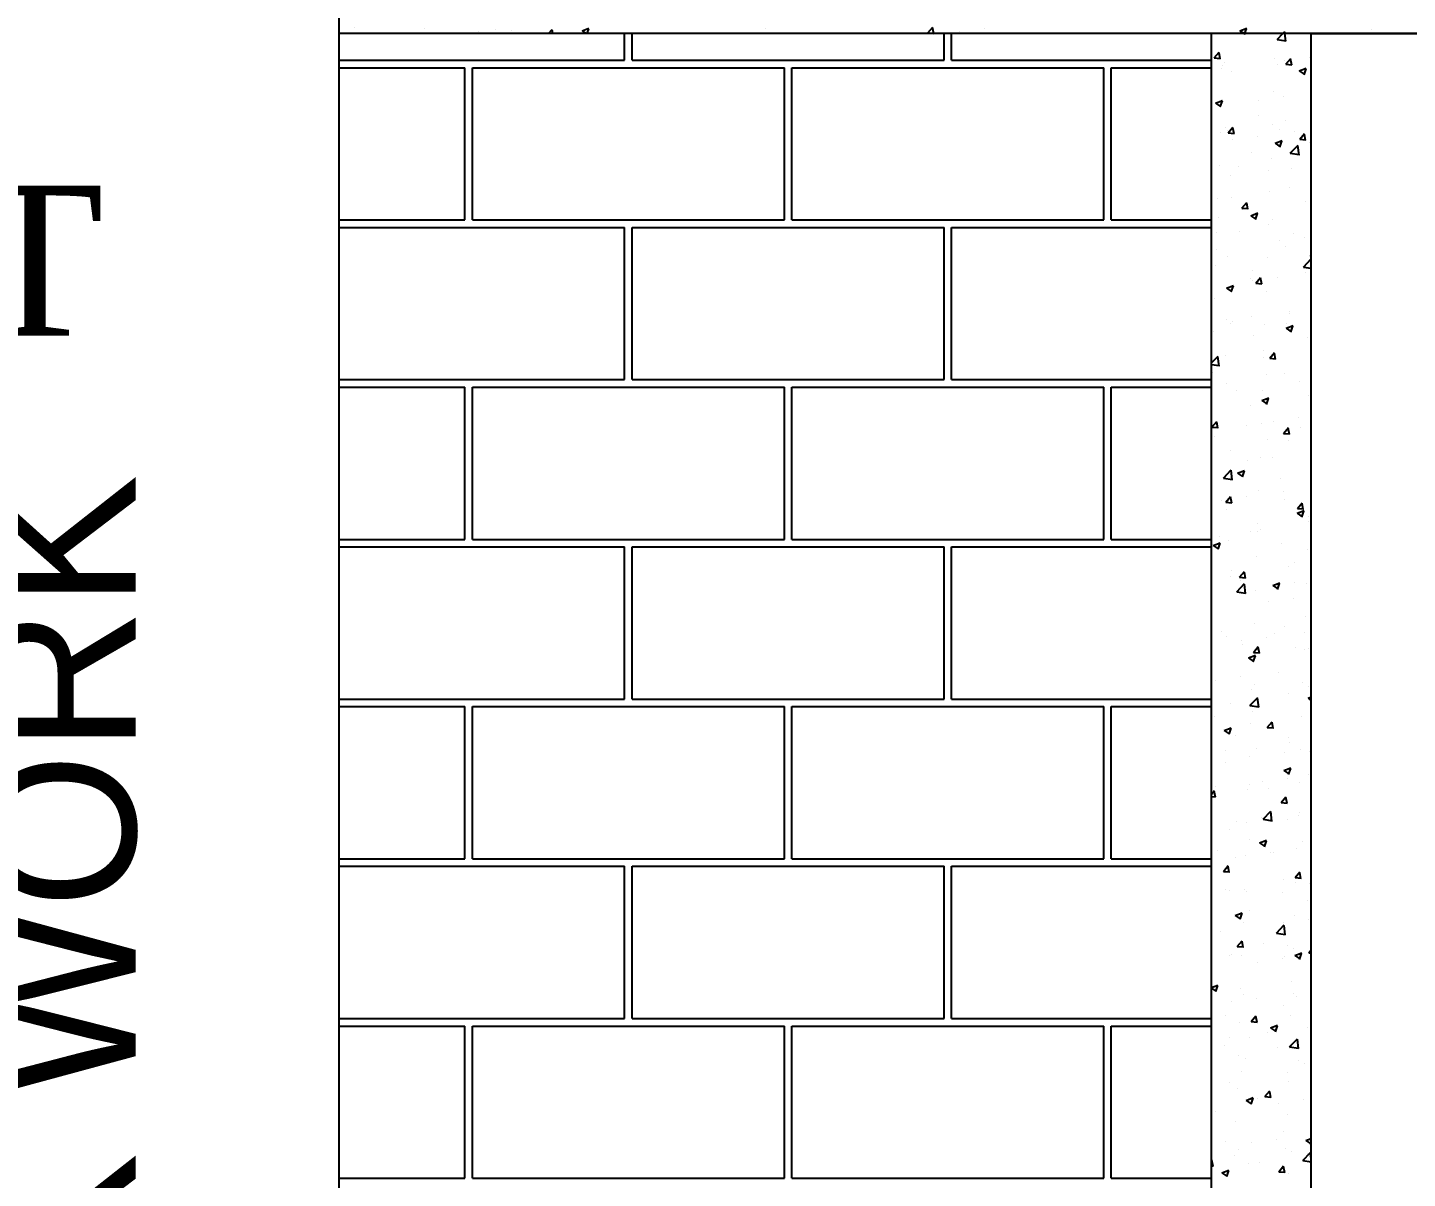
# Model space of a CAD drawing. Header units: metres. Extents: x 2267204 to 2267561, y 3771 to 3959.
# Drawn here: x 2267520.541 to 2267522.144, y 3935.116 to 3936.453 of the extents above; entities that cross this region are included whole.
import ezdxf

# ---------------------------------------------------------------- set-up
doc = ezdxf.new("R2010")
doc.units = ezdxf.units.M
doc.header["$LTSCALE"] = 3.5
doc.header["$MEASUREMENT"] = 0
doc.layers.get('0').update_dxf_attribs({"linetype": 'CONTINUOUS'})
doc.styles.add('Romantic', font='GOTHIC.TTF')
doc.styles.add('Times', font='times.ttf')

# ---------------------------------------------------------------- blocks, each defined once
blk = doc.blocks.new('A$C267C1C9C')
for p, q in [((4834.478, 2253.551), (4834.478, 2408.139)), ((4835.191, 2379.811), (4835.191, 2379.811)), ((4837.624, 2379.594), (4837.624, 2379.594)), ((4838.402, 2379.757), (4838.402, 2379.757)), ((4840.839, 2379.654), (4840.839, 2379.654)), ((4841.611, 2379.723), (4841.611, 2379.723)), ((4842.383, 2379.703), (4842.383, 2379.703)), ((4844.048, 2379.538), (4844.23, 2379.729)), ((4844.246, 2379.538), (4844.226, 2379.711)), ((4845.588, 2379.662), (4845.907, 2379.785)), ((4845.588, 2379.662), (4845.772, 2379.538)), ((4845.828, 2379.538), (4845.904, 2379.763)), ((4854.001, 2379.753), (4854.001, 2379.753)), ((4861.409, 2379.574), (4861.629, 2379.837)), ((4861.409, 2379.574), (4861.682, 2379.55)), ((4861.677, 2379.538), (4861.626, 2379.814)), ((4862.86, 2379.631), (4862.86, 2379.631)), ((4864.004, 2379.781), (4864.004, 2379.781)), ((4874.958, 2379.582), (4874.958, 2379.582)), ((4875.674, 2379.672), (4875.994, 2379.795)), ((4875.674, 2379.672), (4875.873, 2379.538)), ((4875.912, 2379.538), (4875.99, 2379.773)), ((4876.045, 2379.723), (4876.045, 2379.723)), ((4877.639, 2379.538), (4877.739, 2379.642)), ((4877.745, 2379.538), (4877.735, 2379.624)), ((4881.713, 2379.714), (4881.713, 2379.714)), ((4996.479, 2379.538), (4834.478, 2379.538)), ((4843.277, 2379.551), (4843.277, 2379.551)), ((4847.538, 2378.322), (4847.538, 2379.538)), ((4847.881, 2378.322), (4847.881, 2379.538)), ((4862.151, 2378.322), (4862.151, 2379.538)), ((4862.493, 2378.322), (4862.493, 2379.538)), ((4864.895, 2379.538), (4864.905, 2379.55)), ((4874.381, 2292.777), (4874.381, 2379.538)), ((4875.873, 2379.538), (4875.902, 2379.519)), ((4875.898, 2379.497), (4875.912, 2379.538)), ((4877.383, 2379.271), (4877.639, 2379.538)), ((4877.383, 2379.271), (4877.789, 2379.208)), ((4877.785, 2379.19), (4877.745, 2379.538)), ((4878.947, 2297.343), (4878.947, 2379.538)), ((4878.947, 2379.538), (4952.009, 2379.538)), ((4834.478, 2378.322), (4847.538, 2378.322)), ((4847.881, 2378.322), (4862.151, 2378.322)), ((4862.493, 2378.322), (4874.381, 2378.322)), ((4874.51, 2378.428), (4874.731, 2378.69)), ((4874.51, 2378.428), (4874.783, 2378.404)), ((4874.78, 2378.382), (4874.727, 2378.668)), ((4877.274, 2378.404), (4877.274, 2378.404)), ((4877.727, 2378.302), (4877.727, 2378.302)), ((4877.786, 2378.141), (4878.006, 2378.404)), ((4878.055, 2378.095), (4878.002, 2378.381)), ((4878.87, 2378.453), (4878.87, 2378.453)), ((4834.478, 2377.98), (4840.232, 2377.98)), ((4840.232, 2371.016), (4840.232, 2377.98)), ((4840.574, 2371.016), (4840.574, 2377.98)), ((4840.574, 2377.98), (4854.844, 2377.98)), ((4854.844, 2371.016), (4854.844, 2377.98)), ((4855.187, 2371.016), (4855.187, 2377.98)), ((4855.187, 2377.98), (4869.457, 2377.98)), ((4869.457, 2371.016), (4869.457, 2377.98)), ((4869.799, 2371.016), (4869.799, 2377.98)), ((4869.799, 2377.98), (4874.381, 2377.98)), ((4874.843, 2377.922), (4874.843, 2377.922)), ((4874.903, 2378.062), (4874.903, 2378.062)), ((4874.966, 2378.212), (4874.966, 2378.212)), ((4875.298, 2377.828), (4875.298, 2377.828)), ((4877.404, 2378.109), (4877.404, 2378.109)), ((4877.786, 2378.141), (4878.059, 2378.118)), ((4877.961, 2378.285), (4877.961, 2378.285)), ((4878.4, 2377.834), (4878.72, 2377.956)), ((4878.4, 2377.834), (4878.627, 2377.681)), ((4878.623, 2377.658), (4878.716, 2377.934)), ((4874.563, 2376.361), (4874.883, 2376.484)), ((4874.787, 2376.185), (4874.879, 2376.461)), ((4874.847, 2376.541), (4874.847, 2376.541)), ((4876.526, 2376.501), (4876.526, 2376.501)), ((4877.219, 2376.884), (4877.219, 2376.884)), ((4877.669, 2376.652), (4877.669, 2376.652)), ((4874.563, 2376.361), (4874.79, 2376.208)), ((4876.514, 2375.775), (4876.514, 2375.775)), ((4875.04, 2375.265), (4875.04, 2375.265)), ((4875.144, 2374.993), (4875.364, 2375.256)), ((4875.413, 2374.947), (4875.36, 2375.233)), ((4877.163, 2375.364), (4877.163, 2375.364)), ((4877.477, 2375.162), (4877.477, 2375.162)), ((4877.772, 2375.56), (4877.772, 2375.56)), ((4874.791, 2375.021), (4874.791, 2375.021)), ((4875.109, 2375.103), (4875.109, 2375.103)), ((4875.144, 2374.993), (4875.417, 2374.969)), ((4875.325, 2374.7), (4875.325, 2374.7)), ((4876.468, 2374.851), (4876.468, 2374.851)), ((4877.289, 2374.522), (4877.609, 2374.645)), ((4877.289, 2374.522), (4877.516, 2374.369)), ((4877.512, 2374.347), (4877.605, 2374.623)), ((4878.197, 2375.078), (4878.197, 2375.078)), ((4878.419, 2374.707), (4878.639, 2374.969)), ((4878.419, 2374.707), (4878.692, 2374.683)), ((4878.689, 2374.66), (4878.636, 2374.946)), ((4878.867, 2374.558), (4878.867, 2374.558)), ((4876.204, 2374.101), (4876.204, 2374.101)), ((4877.988, 2374.067), (4878.344, 2374.438)), ((4877.988, 2374.067), (4878.394, 2374.004)), ((4878.39, 2373.986), (4878.34, 2374.42)), ((4874.736, 2373.501), (4874.736, 2373.501)), ((4875.606, 2373.454), (4875.606, 2373.454)), ((4876.996, 2373.277), (4876.996, 2373.277)), ((4877.108, 2373.844), (4877.108, 2373.844)), ((4878.044, 2373.351), (4878.044, 2373.351)), ((4875.267, 2373.05), (4875.267, 2373.05)), ((4875.284, 2372.046), (4875.284, 2372.046)), ((4877.052, 2372.323), (4877.052, 2372.323)), ((4877.947, 2372.503), (4877.947, 2372.503)), ((4874.68, 2371.981), (4874.68, 2371.981)), ((4875.778, 2371.558), (4875.998, 2371.821)), ((4875.778, 2371.558), (4876.051, 2371.534)), ((4875.795, 2371.476), (4875.795, 2371.476)), ((4876.047, 2371.512), (4875.994, 2371.798)), ((4878.679, 2371.856), (4878.679, 2371.856)), ((4834.478, 2371.016), (4840.232, 2371.016)), ((4840.574, 2371.016), (4854.844, 2371.016)), ((4855.187, 2371.016), (4869.457, 2371.016)), ((4869.799, 2371.016), (4874.381, 2371.016)), ((4874.717, 2371.121), (4874.717, 2371.121)), ((4876.178, 2371.211), (4876.498, 2371.334)), ((4876.178, 2371.211), (4876.405, 2371.058)), ((4876.401, 2371.036), (4876.494, 2371.311)), ((4876.997, 2370.803), (4876.997, 2370.803)), ((4877.154, 2371.018), (4877.154, 2371.018)), ((4834.478, 2370.674), (4847.538, 2370.674)), ((4847.538, 2363.71), (4847.538, 2370.674)), ((4847.881, 2370.674), (4862.151, 2370.674)), ((4847.881, 2363.71), (4847.881, 2370.674)), ((4862.151, 2363.71), (4862.151, 2370.674)), ((4862.493, 2370.674), (4874.381, 2370.674)), ((4862.493, 2363.71), (4862.493, 2370.674)), ((4874.625, 2370.461), (4874.625, 2370.461)), ((4875.68, 2370.508), (4875.68, 2370.508)), ((4878.117, 2370.405), (4878.117, 2370.405)), ((4878.621, 2370.205), (4878.621, 2370.205)), ((4874.593, 2369.675), (4874.593, 2369.675)), ((4877.477, 2370.055), (4877.477, 2370.055)), ((4877.759, 2369.778), (4877.759, 2369.778)), ((4874.569, 2368.941), (4874.569, 2368.941)), ((4875.096, 2369.321), (4875.096, 2369.321)), ((4876.941, 2369.283), (4876.941, 2369.283)), ((4878.594, 2368.863), (4878.947, 2369.232)), ((4878.594, 2368.863), (4878.947, 2368.808)), ((4878.904, 2369.373), (4878.947, 2369.389)), ((4878.904, 2369.373), (4878.947, 2369.343)), ((4878.947, 2369.2), (4878.945, 2369.216)), ((4876.19, 2368.318), (4876.19, 2368.318)), ((4876.246, 2368.697), (4876.246, 2368.697)), ((4876.276, 2368.254), (4876.276, 2368.254)), ((4876.411, 2368.124), (4876.631, 2368.386)), ((4876.68, 2368.077), (4876.628, 2368.363)), ((4877.419, 2368.404), (4877.419, 2368.404)), ((4878.684, 2368.594), (4878.684, 2368.594)), ((4878.853, 2368.775), (4878.853, 2368.775)), ((4875.067, 2367.9), (4875.387, 2368.023)), ((4875.067, 2367.9), (4875.294, 2367.747)), ((4875.29, 2367.724), (4875.383, 2368)), ((4876.411, 2368.124), (4876.684, 2368.1)), ((4876.886, 2367.763), (4876.886, 2367.763)), ((4874.514, 2367.421), (4874.514, 2367.421)), ((4875.075, 2366.453), (4875.075, 2366.453)), ((4875.357, 2366.363), (4875.357, 2366.363)), ((4876.218, 2366.603), (4876.218, 2366.603)), ((4877.934, 2366.72), (4877.934, 2366.72)), ((4877.947, 2366.831), (4877.947, 2366.831)), ((4874.458, 2365.901), (4874.458, 2365.901)), ((4875.271, 2366.263), (4875.271, 2366.263)), ((4876.319, 2365.75), (4876.319, 2365.75)), ((4876.83, 2366.243), (4876.83, 2366.243)), ((4877.793, 2366.061), (4878.112, 2366.184)), ((4877.793, 2366.061), (4878.02, 2365.908)), ((4877.794, 2366.26), (4877.794, 2366.26)), ((4878.016, 2365.886), (4878.109, 2366.162)), ((4878.757, 2365.647), (4878.757, 2365.647)), ((4874.381, 2364.472), (4874.681, 2364.786)), ((4874.728, 2364.334), (4874.677, 2364.768)), ((4875.017, 2364.802), (4875.017, 2364.802)), ((4876.746, 2365.03), (4876.746, 2365.03)), ((4876.775, 2364.723), (4876.775, 2364.723)), ((4877.045, 2364.689), (4877.265, 2364.951)), ((4877.045, 2364.689), (4877.318, 2364.665)), ((4877.314, 2364.642), (4877.261, 2364.929)), ((4874.381, 2364.406), (4874.732, 2364.352)), ((4874.403, 2364.38), (4874.403, 2364.38)), ((4874.448, 2364.042), (4874.448, 2364.042)), ((4876.886, 2363.939), (4876.886, 2363.939)), ((4877.745, 2363.996), (4877.745, 2363.996)), ((4834.478, 2363.71), (4847.538, 2363.71)), ((4834.478, 2363.368), (4840.232, 2363.368)), ((4840.232, 2356.404), (4840.232, 2363.368)), ((4840.574, 2363.368), (4854.844, 2363.368)), ((4840.574, 2356.404), (4840.574, 2363.368)), ((4847.881, 2363.71), (4862.151, 2363.71)), ((4854.844, 2356.404), (4854.844, 2363.368)), ((4855.187, 2363.368), (4869.457, 2363.368)), ((4855.187, 2356.404), (4855.187, 2363.368)), ((4862.493, 2363.71), (4874.381, 2363.71)), ((4869.457, 2356.404), (4869.457, 2363.368)), ((4869.799, 2363.368), (4874.381, 2363.368)), ((4869.799, 2356.404), (4869.799, 2363.368)), ((4875.082, 2363.539), (4875.082, 2363.539)), ((4875.545, 2363.229), (4875.545, 2363.229)), ((4876.719, 2363.203), (4876.719, 2363.203)), ((4878.429, 2363.609), (4878.429, 2363.609)), ((4876.177, 2362.536), (4876.177, 2362.536)), ((4876.682, 2362.75), (4877.001, 2362.873)), ((4876.682, 2362.75), (4876.909, 2362.597)), ((4876.905, 2362.574), (4876.998, 2362.85)), ((4878.84, 2362.993), (4878.84, 2362.993)), ((4878.371, 2361.958), (4878.371, 2361.958)), ((4874.403, 2361.541), (4874.623, 2361.803)), ((4874.403, 2361.541), (4874.676, 2361.517)), ((4874.672, 2361.494), (4874.62, 2361.78)), ((4875.997, 2361.606), (4875.997, 2361.606)), ((4876.663, 2361.683), (4876.663, 2361.683)), ((4877.227, 2361.807), (4877.227, 2361.807)), ((4877.678, 2361.254), (4877.899, 2361.516)), ((4877.678, 2361.254), (4877.951, 2361.23)), ((4877.948, 2361.208), (4877.895, 2361.494)), ((4878.434, 2361.503), (4878.434, 2361.503)), ((4874.522, 2361.095), (4874.522, 2361.095)), ((4876.959, 2360.992), (4876.959, 2360.992)), ((4877.921, 2360.938), (4877.921, 2360.938)), ((4875.257, 2360.481), (4875.257, 2360.481)), ((4876.026, 2360.006), (4876.026, 2360.006)), ((4876.608, 2360.162), (4876.608, 2360.162)), ((4877.169, 2360.157), (4877.169, 2360.157)), ((4878.899, 2360.385), (4878.899, 2360.385)), ((4874.931, 2359.211), (4875.287, 2359.582)), ((4875.333, 2359.13), (4875.283, 2359.564)), ((4875.57, 2359.439), (4875.89, 2359.561)), ((4875.57, 2359.439), (4875.798, 2359.285)), ((4875.794, 2359.263), (4875.886, 2359.539)), ((4874.931, 2359.211), (4875.337, 2359.148)), ((4875.088, 2359.285), (4875.088, 2359.285)), ((4877.526, 2359.182), (4877.526, 2359.182)), ((4878.897, 2358.964), (4878.897, 2358.964)), ((4874.825, 2358.205), (4874.825, 2358.205)), ((4875.037, 2358.106), (4875.257, 2358.368)), ((4875.037, 2358.106), (4875.31, 2358.082)), ((4875.306, 2358.059), (4875.253, 2358.346)), ((4875.968, 2358.356), (4875.968, 2358.356)), ((4876.552, 2358.642), (4876.552, 2358.642)), ((4877.698, 2358.584), (4877.698, 2358.584)), ((4877.732, 2358.213), (4877.732, 2358.213)), ((4875.069, 2357.756), (4875.069, 2357.756)), ((4878.296, 2357.6), (4878.616, 2357.723)), ((4878.296, 2357.6), (4878.523, 2357.447)), ((4878.312, 2357.819), (4878.532, 2358.082)), ((4878.312, 2357.819), (4878.585, 2357.795)), ((4878.52, 2357.425), (4878.612, 2357.701)), ((4878.581, 2357.773), (4878.528, 2358.059)), ((4876.497, 2357.122), (4876.497, 2357.122)), ((4876.637, 2356.848), (4876.637, 2356.848)), ((4878.826, 2357.211), (4878.826, 2357.211)), ((4878.841, 2357.444), (4878.841, 2357.444)), ((4834.478, 2356.404), (4840.232, 2356.404)), ((4840.574, 2356.404), (4854.844, 2356.404)), ((4855.187, 2356.404), (4869.457, 2356.404)), ((4869.799, 2356.404), (4874.381, 2356.404)), ((4874.459, 2356.127), (4874.779, 2356.25)), ((4874.683, 2355.952), (4874.775, 2356.228)), ((4874.767, 2356.555), (4874.767, 2356.555)), ((4875.162, 2356.338), (4875.162, 2356.338)), ((4876.163, 2356.754), (4876.163, 2356.754)), ((4876.496, 2356.783), (4876.496, 2356.783)), ((4877.599, 2356.235), (4877.599, 2356.235)), ((4834.478, 2356.061), (4847.538, 2356.061)), ((4847.538, 2349.098), (4847.538, 2356.061)), ((4847.881, 2356.061), (4862.151, 2356.061)), ((4847.881, 2349.098), (4847.881, 2356.061)), ((4862.151, 2349.098), (4862.151, 2356.061)), ((4862.493, 2356.061), (4874.381, 2356.061)), ((4862.493, 2349.098), (4862.493, 2356.061)), ((4874.459, 2356.127), (4874.687, 2355.974)), ((4876.441, 2355.602), (4876.441, 2355.602)), ((4878.786, 2355.924), (4878.786, 2355.924)), ((4875.295, 2354.982), (4875.295, 2354.982)), ((4877.907, 2355.156), (4877.907, 2355.156)), ((4878.179, 2355.361), (4878.179, 2355.361)), ((4875.244, 2354.698), (4875.244, 2354.698)), ((4875.537, 2354.007), (4875.892, 2354.378)), ((4875.67, 2354.671), (4875.89, 2354.933)), ((4875.67, 2354.671), (4875.943, 2354.647)), ((4875.728, 2354.527), (4875.728, 2354.527)), ((4875.94, 2354.625), (4875.887, 2354.911)), ((4875.939, 2353.926), (4875.888, 2354.36)), ((4877.185, 2354.289), (4877.505, 2354.412)), ((4877.408, 2354.113), (4877.501, 2354.389)), ((4878.166, 2354.424), (4878.166, 2354.424)), ((4878.73, 2354.404), (4878.73, 2354.404)), ((4878.946, 2354.384), (4878.947, 2354.386)), ((4878.946, 2354.384), (4878.947, 2354.384)), ((4875.537, 2354.007), (4875.943, 2353.944)), ((4876.386, 2354.082), (4876.386, 2354.082)), ((4877.185, 2354.289), (4877.412, 2354.136)), ((4878.121, 2353.711), (4878.121, 2353.711)), ((4876.978, 2353.56), (4876.978, 2353.56)), ((4876.33, 2352.562), (4876.33, 2352.562)), ((4877.719, 2352.431), (4877.719, 2352.431)), ((4878.675, 2352.883), (4878.675, 2352.883)), ((4874.839, 2352.194), (4874.839, 2352.194)), ((4875.055, 2351.974), (4875.055, 2351.974)), ((4876.919, 2351.91), (4876.919, 2351.91)), ((4877.276, 2352.091), (4877.276, 2352.091)), ((4878.649, 2352.137), (4878.649, 2352.137)), ((4875.776, 2351.759), (4875.776, 2351.759)), ((4875.802, 2351.58), (4875.802, 2351.58)), ((4876.304, 2351.236), (4876.524, 2351.499)), ((4876.304, 2351.236), (4876.577, 2351.212)), ((4876.573, 2351.19), (4876.52, 2351.476)), ((4878.239, 2351.477), (4878.239, 2351.477)), ((4878.619, 2351.363), (4878.619, 2351.363)), ((4878.813, 2351.428), (4878.813, 2351.428)), ((4876.074, 2350.978), (4876.394, 2351.1)), ((4876.074, 2350.978), (4876.301, 2350.824)), ((4876.15, 2350.971), (4876.15, 2350.971)), ((4876.275, 2351.042), (4876.275, 2351.042)), ((4876.297, 2350.802), (4876.39, 2351.078)), ((4874.575, 2349.958), (4874.575, 2349.958)), ((4875.718, 2350.109), (4875.718, 2350.109)), ((4877.448, 2350.336), (4877.448, 2350.336)), ((4876.219, 2349.522), (4876.219, 2349.522)), ((4876.368, 2349.77), (4876.368, 2349.77)), ((4877.894, 2349.373), (4877.894, 2349.373)), ((4878.564, 2349.843), (4878.564, 2349.843)), ((4878.806, 2349.667), (4878.806, 2349.667)), ((4834.478, 2349.098), (4847.538, 2349.098)), ((4834.478, 2348.755), (4840.232, 2348.755)), ((4840.232, 2341.791), (4840.232, 2348.755)), ((4840.574, 2348.755), (4854.844, 2348.755)), ((4840.574, 2341.791), (4840.574, 2348.755)), ((4847.881, 2349.098), (4862.151, 2349.098)), ((4854.844, 2341.791), (4854.844, 2348.755)), ((4855.187, 2348.755), (4869.457, 2348.755)), ((4855.187, 2341.791), (4855.187, 2348.755)), ((4862.493, 2349.098), (4874.381, 2349.098)), ((4869.457, 2341.791), (4869.457, 2348.755)), ((4869.799, 2348.755), (4874.381, 2348.755)), ((4869.799, 2341.791), (4869.799, 2348.755)), ((4875.231, 2348.916), (4875.231, 2348.916)), ((4876.142, 2348.803), (4876.498, 2349.174)), ((4876.142, 2348.803), (4876.548, 2348.74)), ((4876.544, 2348.722), (4876.494, 2349.156)), ((4878.8, 2349.139), (4878.947, 2349.196)), ((4878.8, 2349.139), (4878.947, 2349.04)), ((4874.517, 2348.308), (4874.517, 2348.308)), ((4876.164, 2348.002), (4876.164, 2348.002)), ((4876.246, 2348.535), (4876.246, 2348.535)), ((4876.937, 2347.801), (4877.158, 2348.064)), ((4877.207, 2347.755), (4877.154, 2348.041)), ((4878.508, 2348.323), (4878.508, 2348.323)), ((4874.963, 2347.666), (4875.283, 2347.789)), ((4874.963, 2347.666), (4875.19, 2347.513)), ((4875.186, 2347.491), (4875.279, 2347.767)), ((4875.479, 2347.436), (4875.479, 2347.436)), ((4876.937, 2347.801), (4877.21, 2347.777)), ((4876.442, 2346.823), (4876.442, 2346.823)), ((4877.916, 2347.333), (4877.916, 2347.333)), ((4877.929, 2347.114), (4877.929, 2347.114)), ((4878.453, 2346.803), (4878.453, 2346.803)), ((4875.042, 2346.192), (4875.042, 2346.192)), ((4875.045, 2346.734), (4875.045, 2346.734)), ((4876.108, 2346.481), (4876.108, 2346.481)), ((4877.705, 2346.649), (4877.705, 2346.649)), ((4878.879, 2346.72), (4878.879, 2346.72)), ((4877.689, 2345.828), (4878.008, 2345.95)), ((4877.689, 2345.828), (4877.916, 2345.675)), ((4877.912, 2345.652), (4878.005, 2345.928)), ((4878.799, 2345.646), (4878.799, 2345.646)), ((4874.381, 2344.755), (4874.516, 2344.915)), ((4874.565, 2344.607), (4874.512, 2344.893)), ((4874.57, 2345.115), (4874.57, 2345.115)), ((4876.053, 2344.961), (4876.053, 2344.961)), ((4876.136, 2345.189), (4876.136, 2345.189)), ((4876.728, 2345.313), (4876.728, 2345.313)), ((4877.008, 2345.012), (4877.008, 2345.012)), ((4877.871, 2345.463), (4877.871, 2345.463)), ((4878.397, 2345.283), (4878.397, 2345.283)), ((4874.381, 2344.646), (4874.569, 2344.629)), ((4877.571, 2344.367), (4877.791, 2344.629)), ((4877.571, 2344.367), (4877.844, 2344.343)), ((4877.84, 2344.32), (4877.787, 2344.606)), ((4876.67, 2343.662), (4876.67, 2343.662)), ((4876.747, 2343.599), (4877.103, 2343.969)), ((4876.747, 2343.599), (4877.154, 2343.536)), ((4877.149, 2343.518), (4877.099, 2343.952)), ((4877.88, 2343.591), (4877.88, 2343.591)), ((4878.342, 2343.763), (4878.342, 2343.763)), ((4878.399, 2343.89), (4878.399, 2343.89)), ((4875.217, 2343.134), (4875.217, 2343.134)), ((4875.526, 2343.512), (4875.526, 2343.512)), ((4875.997, 2343.441), (4875.997, 2343.441)), ((4876.119, 2342.679), (4876.119, 2342.679)), ((4876.578, 2342.516), (4876.897, 2342.639)), ((4876.578, 2342.516), (4876.805, 2342.363)), ((4876.801, 2342.341), (4876.894, 2342.617)), ((4878.556, 2342.576), (4878.556, 2342.576)), ((4834.478, 2341.791), (4840.232, 2341.791)), ((4840.574, 2341.791), (4854.844, 2341.791)), ((4855.187, 2341.791), (4869.457, 2341.791)), ((4869.799, 2341.791), (4874.381, 2341.791)), ((4874.644, 2342.168), (4874.644, 2342.168)), ((4875.468, 2341.861), (4875.468, 2341.861)), ((4875.942, 2341.921), (4875.942, 2341.921)), ((4877.081, 2342.065), (4877.081, 2342.065)), ((4877.198, 2342.089), (4877.198, 2342.089)), ((4878.286, 2342.243), (4878.286, 2342.243)), ((4834.478, 2341.449), (4847.538, 2341.449)), ((4847.538, 2334.485), (4847.538, 2341.449)), ((4847.881, 2341.449), (4862.151, 2341.449)), ((4847.881, 2334.485), (4847.881, 2341.449)), ((4862.151, 2334.485), (4862.151, 2341.449)), ((4862.493, 2341.449), (4874.381, 2341.449)), ((4862.493, 2334.485), (4862.493, 2341.449)), ((4874.929, 2341.218), (4875.15, 2341.481)), ((4874.929, 2341.218), (4875.202, 2341.194)), ((4875.199, 2341.172), (4875.146, 2341.458)), ((4878.205, 2340.932), (4878.425, 2341.194)), ((4878.474, 2340.885), (4878.421, 2341.172)), ((4877.692, 2340.866), (4877.692, 2340.866)), ((4878.205, 2340.932), (4878.478, 2340.908)), ((4878.231, 2340.722), (4878.231, 2340.722)), ((4878.88, 2340.668), (4878.88, 2340.668)), ((4875.029, 2340.409), (4875.029, 2340.409)), ((4875.21, 2340.358), (4875.21, 2340.358)), ((4875.886, 2340.401), (4875.886, 2340.401)), ((4875.996, 2340.288), (4875.996, 2340.288)), ((4877.648, 2340.255), (4877.648, 2340.255)), ((4878.786, 2339.864), (4878.786, 2339.864)), ((4875.467, 2339.205), (4875.786, 2339.328)), ((4875.467, 2339.205), (4875.694, 2339.052)), ((4875.69, 2339.029), (4875.782, 2339.305)), ((4876.123, 2339.407), (4876.123, 2339.407)), ((4878.175, 2339.202), (4878.175, 2339.202)), ((4875.831, 2338.881), (4875.831, 2338.881)), ((4877.353, 2338.395), (4877.708, 2338.765)), ((4877.679, 2338.867), (4877.679, 2338.867)), ((4877.755, 2338.314), (4877.704, 2338.748)), ((4878.822, 2339.017), (4878.822, 2339.017)), ((4874.795, 2338.487), (4874.795, 2338.487)), ((4875.563, 2337.784), (4875.783, 2338.046)), ((4875.832, 2337.737), (4875.779, 2338.023)), ((4876.759, 2337.921), (4876.759, 2337.921)), ((4877.353, 2338.395), (4877.759, 2338.332)), ((4875.204, 2337.351), (4875.204, 2337.351)), ((4875.284, 2337.411), (4875.284, 2337.411)), ((4875.563, 2337.784), (4875.836, 2337.76)), ((4875.775, 2337.361), (4875.775, 2337.361)), ((4877.721, 2337.308), (4877.721, 2337.308)), ((4877.867, 2337.809), (4877.867, 2337.809)), ((4878.12, 2337.682), (4878.12, 2337.682)), ((4878.192, 2337.367), (4878.512, 2337.489)), ((4878.192, 2337.367), (4878.419, 2337.213)), ((4878.416, 2337.191), (4878.508, 2337.467)), ((4878.838, 2337.497), (4878.947, 2337.627)), ((4878.838, 2337.497), (4878.947, 2337.487)), ((4876.478, 2337.066), (4876.478, 2337.066)), ((4877.621, 2337.216), (4877.621, 2337.216)), ((4874.381, 2335.904), (4874.675, 2336.017)), ((4878.064, 2336.162), (4878.064, 2336.162)), ((4874.381, 2335.877), (4874.583, 2335.741)), ((4874.579, 2335.718), (4874.671, 2335.994)), ((4875.72, 2335.841), (4875.72, 2335.841)), ((4875.85, 2335.6), (4875.85, 2335.6)), ((4876.42, 2335.415), (4876.42, 2335.415)), ((4878.149, 2335.643), (4878.149, 2335.643)), ((4878.288, 2335.497), (4878.288, 2335.497)), ((4875.277, 2335.265), (4875.277, 2335.265)), ((4877.678, 2335.084), (4877.678, 2335.084)), ((4834.478, 2334.485), (4847.538, 2334.485)), ((4834.478, 2334.143), (4840.232, 2334.143)), ((4840.232, 2327.179), (4840.232, 2334.143)), ((4840.574, 2334.143), (4854.844, 2334.143)), ((4840.574, 2327.179), (4840.574, 2334.143)), ((4847.881, 2334.485), (4862.151, 2334.485)), ((4854.844, 2327.179), (4854.844, 2334.143)), ((4855.187, 2334.143), (4869.457, 2334.143)), ((4855.187, 2327.179), (4855.187, 2334.143)), ((4862.493, 2334.485), (4874.381, 2334.485)), ((4869.457, 2327.179), (4869.457, 2334.143)), ((4869.799, 2334.143), (4874.381, 2334.143)), ((4869.799, 2327.179), (4869.799, 2334.143)), ((4875.015, 2334.627), (4875.015, 2334.627)), ((4875.664, 2334.32), (4875.664, 2334.32)), ((4876.197, 2334.349), (4876.417, 2334.611)), ((4876.197, 2334.349), (4876.47, 2334.325)), ((4876.466, 2334.302), (4876.413, 2334.589)), ((4877.081, 2334.055), (4877.401, 2334.178)), ((4877.305, 2333.88), (4877.397, 2334.156)), ((4878.009, 2334.642), (4878.009, 2334.642)), ((4875.218, 2333.614), (4875.218, 2333.614)), ((4876.109, 2333.624), (4876.109, 2333.624)), ((4876.948, 2333.842), (4876.948, 2333.842)), ((4877.081, 2334.055), (4877.308, 2333.902)), ((4877.958, 2333.191), (4878.314, 2333.561)), ((4878.36, 2333.11), (4878.31, 2333.544)), ((4878.772, 2334.081), (4878.772, 2334.081)), ((4874.961, 2333.267), (4874.961, 2333.267)), ((4877.398, 2333.164), (4877.398, 2333.164)), ((4877.953, 2333.122), (4877.953, 2333.122)), ((4877.958, 2333.191), (4878.364, 2333.128)), ((4875.608, 2332.8), (4875.608, 2332.8)), ((4875.924, 2332.653), (4875.924, 2332.653)), ((4878.361, 2332.55), (4878.361, 2332.55)), ((4878.63, 2332.42), (4878.63, 2332.42)), ((4875.747, 2332.041), (4875.747, 2332.041)), ((4877.853, 2332.026), (4877.853, 2332.026)), ((4877.897, 2331.602), (4877.897, 2331.602)), ((4875.19, 2331.569), (4875.19, 2331.569)), ((4875.553, 2331.28), (4875.553, 2331.28)), ((4876.83, 2330.914), (4877.05, 2331.176)), ((4877.099, 2330.868), (4877.047, 2331.154)), ((4875.97, 2330.744), (4876.29, 2330.867)), ((4875.97, 2330.744), (4876.197, 2330.591)), ((4876.193, 2330.568), (4876.286, 2330.844)), ((4876.49, 2330.843), (4876.49, 2330.843)), ((4876.83, 2330.914), (4877.103, 2330.89)), ((4877.429, 2330.619), (4877.429, 2330.619)), ((4878.572, 2330.77), (4878.572, 2330.77)), ((4878.928, 2330.74), (4878.928, 2330.74)), ((4874.545, 2330.24), (4874.545, 2330.24)), ((4875.497, 2329.76), (4875.497, 2329.76)), ((4877.842, 2330.082), (4877.842, 2330.082)), ((4877.665, 2329.302), (4877.665, 2329.302)), ((4875.002, 2328.844), (4875.002, 2328.844)), ((4875.601, 2328.509), (4875.601, 2328.509)), ((4876.228, 2328.818), (4876.228, 2328.818)), ((4877.371, 2328.969), (4877.371, 2328.969)), ((4877.786, 2328.561), (4877.786, 2328.561)), ((4878.696, 2328.905), (4878.947, 2329.002)), ((4878.696, 2328.905), (4878.923, 2328.752)), ((4878.919, 2328.73), (4878.947, 2328.814)), ((4874.381, 2327.995), (4874.409, 2328.028)), ((4874.458, 2327.719), (4874.405, 2328.006)), ((4875.442, 2328.24), (4875.442, 2328.24)), ((4876.096, 2327.842), (4876.096, 2327.842)), ((4876.564, 2327.896), (4876.564, 2327.896)), ((4878.038, 2328.406), (4878.038, 2328.406)), ((4878.564, 2327.987), (4878.919, 2328.357)), ((4878.564, 2327.987), (4878.947, 2327.927)), ((4878.759, 2328.299), (4878.759, 2328.299)), ((4878.947, 2328.064), (4878.915, 2328.34)), ((4834.478, 2327.179), (4840.232, 2327.179)), ((4840.574, 2327.179), (4854.844, 2327.179)), ((4855.187, 2327.179), (4869.457, 2327.179)), ((4869.799, 2327.179), (4874.381, 2327.179)), ((4874.381, 2327.749), (4874.461, 2327.742)), ((4874.859, 2327.433), (4875.179, 2327.555)), ((4874.859, 2327.433), (4875.086, 2327.279)), ((4875.082, 2327.257), (4875.175, 2327.533)), ((4877.464, 2327.479), (4877.684, 2327.741)), ((4877.464, 2327.479), (4877.737, 2327.455)), ((4877.733, 2327.433), (4877.68, 2327.719)), ((4877.899, 2327.395), (4877.899, 2327.395))]:
    blk.add_line(p, q)
at = {"style": 'Times'}
blk.add_text('PROVISION OF CONFINING REIN FORCEMENT', height=6.8686, dxfattribs=at).set_placement((4600.667, 2365.717))
at = {"style": 'Romantic'}
blk.add_text('BRICK WORK', height=6.8496, rotation=90, dxfattribs=at).set_placement((4825.173, 2300.331))

msp = doc.modelspace()

# ---------------------------------------------------------------- block references
at = {"ltscale": 400, "xscale": 0.0254007739713416, "yscale": 0.0254007739713416, "zscale": 0.0254007739713416}
msp.add_blockref('A$C267C1C9C', (2267398.10333, 3876.00377), dxfattribs=at)

doc.saveas('drawing.dxf')
